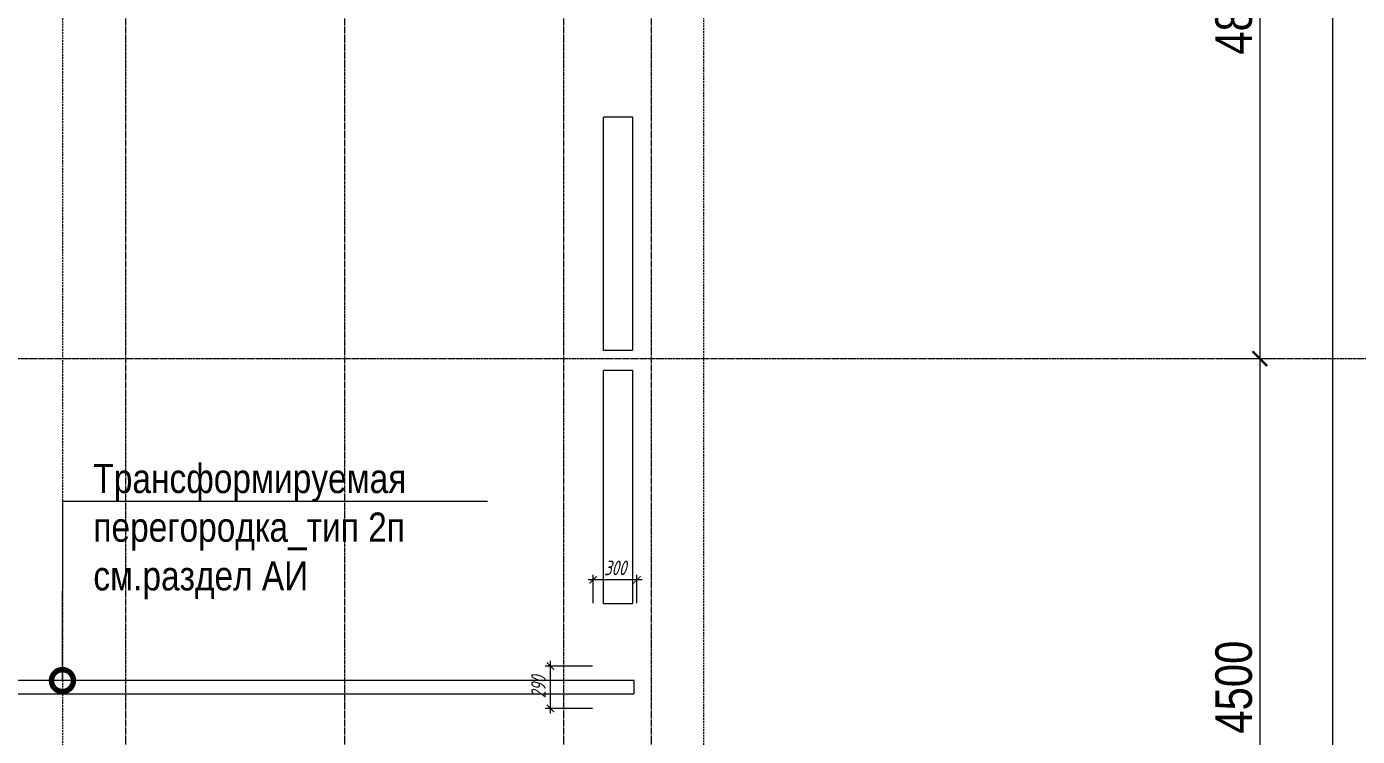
# Model space of a CAD drawing. Header units: millimetres. Extents: x -231292 to 573618, y -153144 to 564035.
# Drawn here: x -160354 to -151243, y 216208 to 221069 of the extents above; entities that cross this region are included whole.
import ezdxf
from ezdxf import colors
from ezdxf.entities.mleader import LeaderData, LeaderLine
from ezdxf.math import Vec2, Vec3

# ---------------------------------------------------------------- set-up
doc = ezdxf.new("R2010")
doc.units = ezdxf.units.MM
for name, pattern in [('ADSK_Невидимые', [5, 3, -2]), ('CENTER2', [28.575, 19.05, -3.175, 3.175, -3.175]), ('DASHED', [19.05, 12.7, -6.35]), ('HIDDEN2', [4.7625, 3.175, -1.5875])]:
    doc.linetypes.add(name, pattern=pattern)
doc.layers.get('0').update_dxf_attribs({"color": 250})
doc.layers.get('Defpoints').update_dxf_attribs({"color": 250})
doc.layers.add('АР_Делит', color=250, linetype='Continuous', lineweight=0, plot=False)
for name, color, linetype, lineweight in [('АР_Отопительные приборы', 250, 'HIDDEN2', 0), ('АР_Разрезы марка', 250, 'Continuous', 13), ('РД_Оси_100', 250, 'Continuous', 0), ('РД_Оси_размер', 250, 'Continuous', 0), ('ТХ_Оборудование', 250, 'Continuous', 9)]:
    doc.layers.add(name, color=color, linetype=linetype, lineweight=lineweight)
doc.styles.add('style1', font='ARIALN.TTF')
doc.styles.add('T_dim', font='romans.shx', dxfattribs={"width": 0.7, "oblique": 15})
doc.dimstyles.new('1-50', dxfattribs={"dimscale": 50, "dimtxt": 2, "dimasz": 1, "dimexe": 0.7, "dimexo": 0.6, "dimtad": 1, "dimdec": 0, "dimlfac": -1, "dimtxsty": 'T_dim', "dimblk1": 'ARCHTICK', "dimblk2": 'ARCHTICK', "dimsah": 1, "dimcen": 0, "dimdle": 0.7, "dimclrd": 256, "dimclre": 256, "dimadec": 0, "dimazin": 0, "dimtfac": 1, "dimtdec": 0, "dimtmove": 1, "dimatfit": 3, "dimfxl": 25, "dimlwd": -1, "dimlwe": -1, "dimarcsym": 2})
doc.dimstyles.new('Dim100_ареал', dxfattribs={"dimscale": 100, "dimtxt": 2.5, "dimasz": 1, "dimexe": 1, "dimexo": 1, "dimgap": 0.5, "dimtad": 1, "dimzin": 12, "dimdsep": 46, "dimtxsty": 'style1', "dimblk": 'ARCHTICK', "dimcen": 1, "dimdle": 1, "dimclrd": 256, "dimclre": 256, "dimaunit": 1, "dimadec": 0, "dimazin": 3, "dimtfac": 1, "dimtmove": 1, "dimatfit": 3, "dimldrblk": 'OPEN30', "dimfxl": 2, "dimfxlon": 1, "dimtolj": 1, "dimtzin": 0, "dimlwd": 9, "dimlwe": 9, "dimarcsym": 0})

# ---------------------------------------------------------------- blocks, each defined once
blk = doc.blocks.new('_ArchTick')
at = {"color": 0, "linetype": 'ByBlock', "const_width": 0.15}
blk.add_lwpolyline([(-0.5, -0.5), (0.5, 0.5)], dxfattribs=at)
blk = doc.blocks.new('*D1600')
at = {"layer": 'Defpoints', "color": 0, "transparency": 16777216}
for p in [(68364, 68320), (70364, 68320), (68364, 15000)]:
    blk.add_point(p, dxfattribs=at)
at = {"layer": 'РД_Оси_размер', "lineweight": 9, "transparency": 16777216}
for p, q in [((70364, 14900), (70364, 68420)), ((70164, 68320), (70464, 68320)), ((70164, 15000), (70464, 15000))]:
    blk.add_line(p, q, dxfattribs=at)
at = {"layer": 'РД_Оси_размер', "lineweight": 9, "transparency": 16777216, "xscale": 100, "yscale": 100, "zscale": 100}
for p, rotation in [((70364, 68320), 90), ((70364, 15000), 270)]:
    blk.add_blockref('_ArchTick', p, dxfattribs=dict(at, rotation=rotation))
at = {"layer": 'РД_Оси_размер', "color": 0, "transparency": 16777216, "insert": (70186.4, 41660), "char_height": 250, "attachment_point": 5, "rotation": 90, "style": 'style1'}
blk.add_mtext('\\A1;53320', dxfattribs=at)
blk = doc.blocks.new('_Open30')
at = {"color": 0, "linetype": 'ByBlock', "lineweight": -2}
for p, q in [((-1, 0.268), (0, 0)), ((0, 0), (-1, -0.268)), ((0, 0), (-1, 0))]:
    blk.add_line(p, q, dxfattribs=at)
blk = doc.blocks.new('*D27')
at = {"layer": 'Defpoints', "color": 0, "transparency": 16777216}
for p in [(68364, 68400), (68364, 63600), (69864, 63600)]:
    blk.add_point(p, dxfattribs=at)
at = {"layer": 'РД_Оси_размер', "color": 0, "lineweight": 5, "transparency": 16777216}
for p, q in [((69864, 68500), (69864, 63500)), ((69664, 68400), (69964, 68400)), ((69664, 63600), (69964, 63600))]:
    blk.add_line(p, q, dxfattribs=at)
at = {"layer": 'РД_Оси_размер', "color": 0, "lineweight": 5, "transparency": 16777216, "xscale": 100, "yscale": 100, "zscale": 100}
for p, rotation in [((69864, 68400), 90), ((69864, 63600), 270)]:
    blk.add_blockref('_ArchTick', p, dxfattribs=dict(at, rotation=rotation))
at = {"layer": 'РД_Оси_размер', "color": 0, "transparency": 16777216, "insert": (69686.4, 66000), "char_height": 250, "attachment_point": 5, "rotation": 90, "style": 'style1'}
blk.add_mtext('\\A1;4800', dxfattribs=at)
blk = doc.blocks.new('*D28')
at = {"layer": 'Defpoints', "color": 0, "transparency": 16777216}
for p in [(68364, 63600), (68364, 59100), (69864, 59100)]:
    blk.add_point(p, dxfattribs=at)
at = {"layer": 'РД_Оси_размер', "color": 0, "lineweight": 5, "transparency": 16777216}
for p, q in [((69864, 63700), (69864, 59000)), ((69664, 63600), (69964, 63600)), ((69664, 59100), (69964, 59100))]:
    blk.add_line(p, q, dxfattribs=at)
at = {"layer": 'РД_Оси_размер', "color": 0, "lineweight": 5, "transparency": 16777216, "xscale": 100, "yscale": 100, "zscale": 100}
for p, rotation in [((69864, 63600), 90), ((69864, 59100), 270)]:
    blk.add_blockref('_ArchTick', p, dxfattribs=dict(at, rotation=rotation))
at = {"layer": 'РД_Оси_размер', "color": 0, "transparency": 16777216, "insert": (69686.4, 61350), "char_height": 250, "attachment_point": 5, "rotation": 90, "style": 'style1'}
blk.add_mtext('\\A1;4500', dxfattribs=at)
blk = doc.blocks.new('*D710')
at = {"layer": 'Defpoints', "color": 0, "transparency": 16777216}
for p in [(-156767.9, 216690.1), (-156450, 216690.1), (-156450, 216400.1)]:
    blk.add_point(p, dxfattribs=at)
at = {"layer": 'АР_Делит', "color": 0, "transparency": 16777216}
for p, q in [((-156480, 216690.1), (-156802.9, 216690.1)), ((-156767.9, 216365.1), (-156767.9, 216725.1)), ((-156480, 216400.1), (-156802.9, 216400.1))]:
    blk.add_line(p, q, dxfattribs=at)
at = {"layer": 'АР_Делит', "color": 0, "transparency": 16777216, "xscale": 50, "yscale": 50, "zscale": 50}
for p, rotation in [((-156767.9, 216690.1), 90), ((-156767.9, 216400.1), 270)]:
    blk.add_blockref('_ArchTick', p, dxfattribs=dict(at, rotation=rotation))
at = {"layer": 'АР_Делит', "color": 0, "transparency": 16777216, "insert": (-156849.2, 216545.1), "char_height": 100, "attachment_point": 5, "rotation": 90, "style": 'T_dim'}
blk.add_mtext('290', dxfattribs=at)
blk = doc.blocks.new('*D711')
at = {"layer": 'Defpoints', "color": 0, "transparency": 16777216}
for p in [(-156475, 217280.4), (-156475, 217090.1), (-156175, 217090.1)]:
    blk.add_point(p, dxfattribs=at)
at = {"layer": 'АР_Делит', "color": 0, "transparency": 16777216}
for p, q in [((-156475, 217120.1), (-156475, 217315.4)), ((-156175, 217120.1), (-156175, 217315.4)), ((-156140, 217280.4), (-156510, 217280.4))]:
    blk.add_line(p, q, dxfattribs=at)
at = {"layer": 'АР_Делит', "color": 0, "transparency": 16777216, "xscale": 50, "yscale": 50, "zscale": 50, "rotation": 180}
blk.add_blockref('_ArchTick', (-156475, 217280.4), dxfattribs=at)
at = {"layer": 'АР_Делит', "color": 0, "transparency": 16777216, "xscale": 50, "yscale": 50, "zscale": 50}
blk.add_blockref('_ArchTick', (-156175, 217280.4), dxfattribs=at)
at = {"layer": 'АР_Делит', "color": 0, "transparency": 16777216, "insert": (-156325, 217361.7), "char_height": 100, "attachment_point": 5, "style": 'T_dim'}
blk.add_mtext('300', dxfattribs=at)
blk = doc.blocks.new('_DotSmall')
at = {"color": 0, "linetype": 'ByBlock', "const_width": 0.5}
blk.add_lwpolyline([(-0.0625, 0, 1), (0.0625, 0, 1)], format="xyb", close=True, dxfattribs=at)
blk = doc.blocks.new('Bottom_L_1600')
at = {"layer": 'АР_Отопительные приборы'}
blk.add_lwpolyline([(800, -100), (-800, -100), (-800, 100), (800, 100)], close=True, dxfattribs=at)
blk = doc.blocks.new('СОШ_2200_АР_ОСИ_М100_28.05.24')
at = {"layer": 'АР_Делит', "color": 5, "linetype": 'DASHED'}
blk.add_lwpolyline([(94145, 13855), (94145, 68320), (66055, 68320), (66055, 13857.73)], dxfattribs=at)
at = {"layer": 'РД_Оси_100', "linetype": 'CENTER2'}
for p, q in [((63600, -6155), (63600, 139938.679)), ((65100, -6155), (65100, 139938.679)), ((62100, -6155), (62100, 73302.739)), ((43327.994, 63600), (71363.995, 63600))]:
    blk.add_line(p, q, dxfattribs=at)
blk.add_lwpolyline([(65700, -6155), (65700, 139938.679)], dxfattribs=at)
at = {"layer": 'РД_Оси_размер'}
for base, p1, p2, picture, middle in [((69863.995, 63600), (68363.995, 68400), (68363.995, 63600), '*D27', (69686.352, 66000)), ((70363.995, 68320), (68363.995, 15000), (68363.995, 68320), '*D1600', (70186.352, 41660)), ((69863.995, 59100), (68363.995, 63600), (68363.995, 59100), '*D28', (69686.352, 61350))]:
    dim = blk.add_linear_dim(base=base, p1=p1, p2=p2, angle=90, dimstyle='Dim100_ареал', dxfattribs=at)
    dim.commit()
    dim.dimension.update_dxf_attribs({"geometry": picture, "text_midpoint": middle})

msp = doc.modelspace()

# ---------------------------------------------------------------- linework, layer by layer
at = {"layer": 'АР_Разрезы марка', "linetype": 'DASHED', "lineweight": 0}
msp.add_lwpolyline([(-160104.636, 153601.967), (-160104.636, 221653.666), (-158709.843, 221653.666), (-158709.843, 258796.154), (-166117.488, 258796.154), (-166117.488, 289012.97)], dxfattribs=at)
at = {"layer": 'ТХ_Оборудование', "linetype": 'ADSK_Невидимые'}
msp.add_lwpolyline([(-156194.956, 216590.141), (-163764.956, 216590.141), (-163764.956, 216500.141), (-156194.956, 216500.141)], close=True, dxfattribs=at)

# ---------------------------------------------------------------- block references
at = {"layer": 'АР_Отопительные приборы', "rotation": 89.99999999999999}
for p in [(-156304.958, 219651.039), (-156304.958, 217915.787)]:
    msp.add_blockref('Bottom_L_1600', p, dxfattribs=at)
at = {"layer": 'РД_Оси_100'}
msp.add_blockref('СОШ_2200_АР_ОСИ_М100_28.05.24', (-221774.956, 155195.168), dxfattribs=at)

# ---------------------------------------------------------------- dimensions: what is measured, and where the dimension line sits
at = {"layer": 'АР_Делит', "color": 0}
dim = msp.add_linear_dim(base=(-156474.956, 217280.405), p1=(-156174.956, 217090.128), p2=(-156474.956, 217090.128), dimstyle='1-50', override={"dimclrd": 0, "dimclre": 0}, dxfattribs=at)
dim.commit()
dim.dimension.update_dxf_attribs({"geometry": '*D711', "text_midpoint": (-156324.956, 217361.655)})
dim = msp.add_linear_dim(base=(-156767.947, 216690.141), p1=(-156449.956, 216400.141), p2=(-156449.956, 216690.141), angle=270, dimstyle='1-50', override={"dimclrd": 0, "dimclre": 0}, dxfattribs=at)
dim.commit()
dim.dimension.update_dxf_attribs({"geometry": '*D710', "text_midpoint": (-156849.197, 216545.141)})

# ---------------------------------------------------------------- leaders
at = {"layer": 'ТХ_Оборудование'}
ml = msp.add_multileader_mtext('Standard', dxfattribs=at)
ml.set_content('\\pxsm1;Трансформируемая перегородка_тип 2п см.раздел АИ ', color=256, style='style1')
ml.set_leader_properties(color=256, linetype='ByLayer', lineweight=9)
ml.set_arrow_properties(name='DOTSMALL')
ml.build(insert=Vec2(0, 0))
ml.multileader.update_dxf_attribs({"text_left_attachment_type": 6, "text_right_attachment_type": 6, "text_bottom_attachment_type": 10, "dogleg_length": 25, "arrow_head_size": 300})
ctx = ml.context
ctx.base_point, ctx.char_height, ctx.arrow_head_size, ctx.landing_gap_size, ctx.plane_origin = Vec3(-159946.625, 217818.959), 200, 300, 50, Vec3(-168984.455, 219036.543)
ctx.left_attachment, ctx.right_attachment, ctx.top_attachment = 6, 6, 10
notes = []
notes.append((ctx, [(0, (1, 1, 0), (-160104.636, 217818.959), (1, 0), 158.01, [(1, [(-160108.274, 216590.141)], 0, [])])]))
ctx.mtext.insert, ctx.mtext.width, ctx.mtext.defined_height, ctx.mtext.line_spacing_factor, ctx.mtext.flow_direction = Vec3(-159896.625, 218074.484), 2672.40951, 2067.07, 0.3, 5
for ctx, leaders in notes:
    for number, flags, end, landing, length, lines in leaders:
        leader = LeaderData()
        leader.index, (leader.has_last_leader_line, leader.has_dogleg_vector, leader.attachment_direction) = number, flags
        leader.last_leader_point, leader.dogleg_vector, leader.dogleg_length = Vec3(end), Vec3(landing), length
        for number, points, colour, breaks in lines:
            line = LeaderLine()
            line.index, line.vertices, line.color, line.breaks = number, Vec3.list(points), colors.encode_raw_color(colour), breaks
            leader.lines.append(line)
        ctx.leaders.append(leader)

doc.saveas('drawing.dxf')
